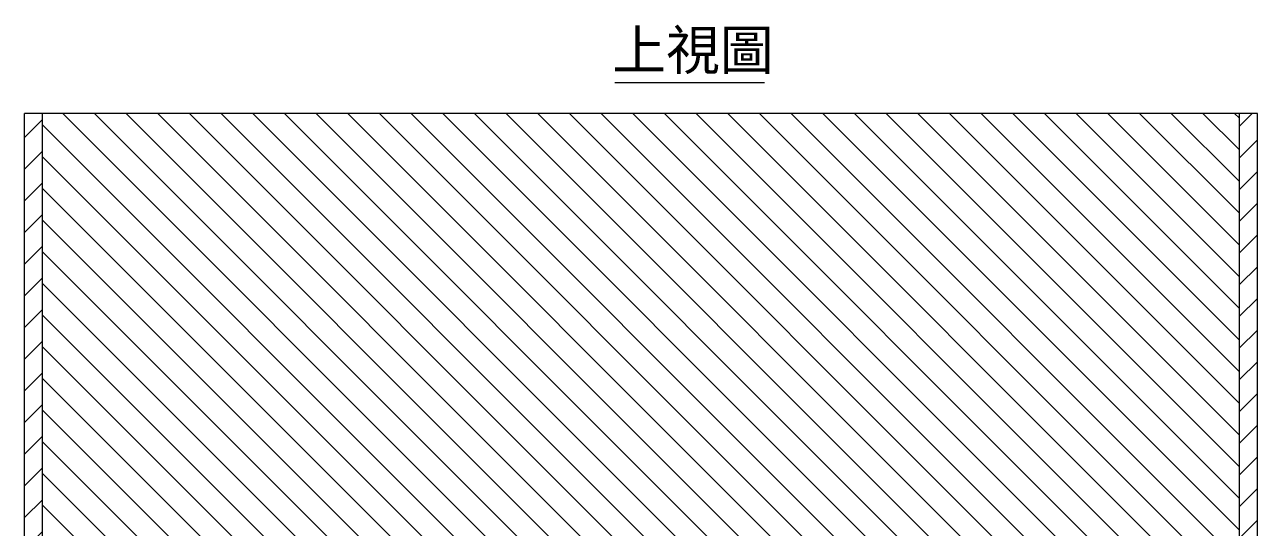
# Model space of a CAD drawing. Header units: millimetres. Extents: x -71403 to 149972, y -2963 to 10300.
# Drawn here: x 5165 to 8605, y 4888 to 6290 of the extents above; entities that cross this region are included whole.
import ezdxf

# ---------------------------------------------------------------- set-up
doc = ezdxf.new("R2010")
doc.units = ezdxf.units.MM
doc.header["$MEASUREMENT"] = 0
doc.linetypes.add('HIDDEN', pattern=[9.525, 6.35, -3.175])
for name, color, linetype, lineweight in [('D', 3, 'Continuous', 13), ('H', 2, 'HIDDEN', 15), ('S', 4, 'Continuous', 15)]:
    doc.layers.add(name, color=color, linetype=linetype, lineweight=lineweight)
doc.styles.get("Standard").update_dxf_attribs({"font": 'KAIU.TTF'})

msp = doc.modelspace()

# ---------------------------------------------------------------- hatches: boundary and pattern name
at = {"layer": 'D'}
h = msp.add_hatch(dxfattribs=at)
h.set_pattern_fill('ANSI31', color=256, scale=500, angle=90, style=0)
h.paths.add_polyline_path([(5214.928, 6042.636), (8554.928, 6042.636), (8554.928, 4569.571), (7885.712, 4569.571), (7885.712, 2782.636), (7754.928, 2782.636), (7754.928, 2812.636), (7754.928, 3112.636), (7754.928, 4862.636), (6594.928, 4862.636), (6014.928, 4862.636), (6014.928, 2812.636), (6014.928, 2782.636), (5884.143, 2782.636), (5884.143, 4569.571), (5214.928, 4569.571)])
at = {"layer": 'H', "ltscale": 5}
h = msp.add_hatch(dxfattribs=at)
h.set_pattern_fill('ANSI31', color=256, scale=500, style=0)
h.set_pattern_definition([(45, (144031.82, 12525.45), (-44.194174, 44.194174), [])])
h.paths.add_polyline_path([(8554.928, 2782.636), (8554.928, 6042.636), (8604.928, 6042.636), (8604.928, 2732.636), (5164.928, 2732.636), (5164.928, 6042.636), (5214.928, 6042.636), (5214.928, 2782.636)])

# ---------------------------------------------------------------- linework, layer by layer
at = {"layer": 'D'}
msp.add_line((6812.064, 6128.596), (7229.109, 6128.596), dxfattribs=at)
at = {"layer": 'S'}
for p, q in [((8604.928, 6042.636), (5164.928, 6042.636)), ((5164.928, 2732.636), (5164.928, 6042.636)), ((5214.928, 2782.636), (5214.928, 6042.636)), ((8554.928, 2782.636), (8554.928, 6042.636)), ((8604.928, 2732.636), (8604.928, 6042.636))]:
    msp.add_line(p, q, dxfattribs=at)

# ---------------------------------------------------------------- texts
at = {"layer": 'D', "insert": (6805.042, 6274.743), "char_height": 110, "attachment_point": 1}
msp.add_mtext('{\\C11;上視圖}', dxfattribs=at)

doc.saveas('drawing.dxf')
